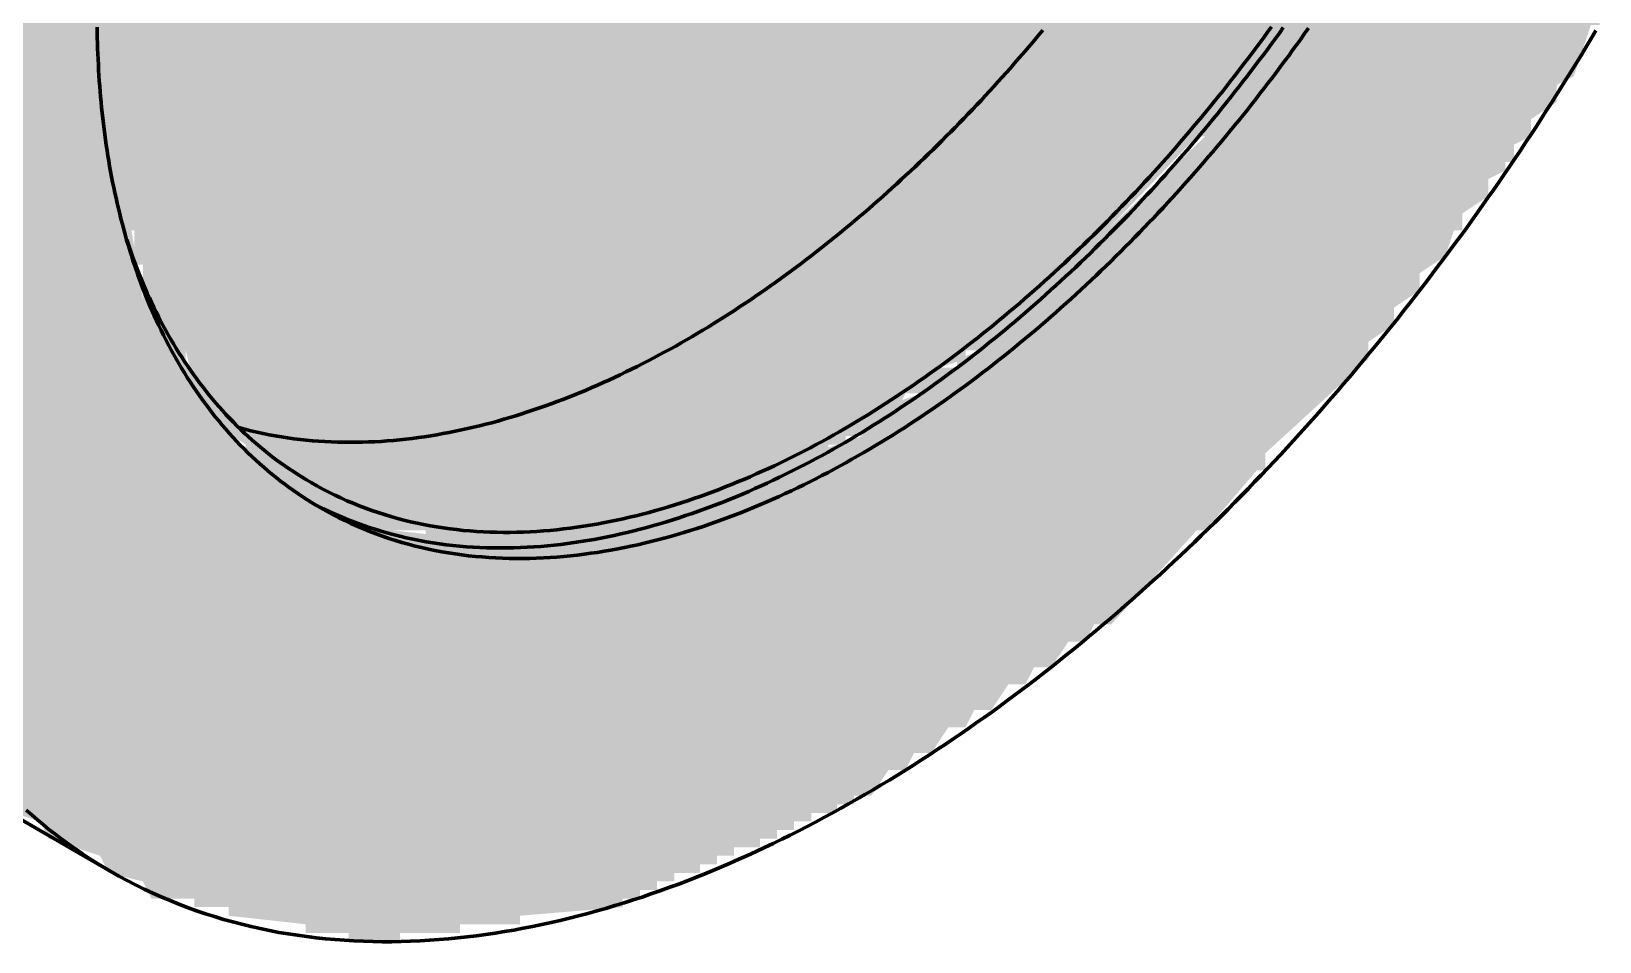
# Model space of a CAD drawing. Header units: millimetres. Extents: x 0 to 420, y 0 to 297.
# Drawn here: x 228.59 to 246.89, y 147.27 to 157.9 of the extents above; entities that cross this region are included whole.
import ezdxf

# ---------------------------------------------------------------- set-up
doc = ezdxf.new("R2010")
doc.units = ezdxf.units.MM
doc.layers.add('01-VISIBLE', color=7, linetype='CONTINUOUS', lineweight=70)
doc.layers.add('13-GRAFICA', color=30, linetype='CONTINUOUS', lineweight=18)

msp = doc.modelspace()

# ---------------------------------------------------------------- hatches: boundary and pattern name
at = {"layer": '13-GRAFICA', "true_color": 0x202020}
h = msp.add_hatch(color=7, dxfattribs=at)
h.dxf.hatch_style = 1
h.paths.add_polyline_path([(228.792, 148.475), (228.692, 148.675), (228.092, 148.875), (227.992, 149.075), (227.592, 149.175), (227.492, 149.375), (227.292, 149.375), (227.292, 149.475), (226.892, 149.575), (226.792, 149.775), (226.192, 149.975), (226.092, 150.175), (225.692, 150.275), (225.692, 150.375), (225.592, 150.375), (225.492, 150.575), (225.292, 150.575), (225.092, 150.875), (224.892, 150.875), (224.892, 150.975), (224.592, 151.075), (224.392, 151.375), (224.192, 151.375), (223.992, 151.675), (223.792, 151.675), (223.792, 151.875), (223.592, 151.975), (223.592, 152.175), (223.492, 152.175), (223.492, 152.375), (223.292, 152.475), (223.192, 152.875), (222.992, 152.975), (222.992, 153.175), (222.792, 153.275), (222.692, 153.675), (222.592, 153.675), (222.492, 153.975), (222.392, 153.975), (222.392, 154.375), (222.292, 154.375), (222.292, 154.775), (222.192, 154.775), (222.192, 155.275), (222.092, 155.275), (222.092, 155.675), (221.992, 155.675), (221.992, 156.075), (221.892, 156.075), (221.892, 156.475), (221.792, 156.475), (221.792, 156.875), (221.692, 156.875), (221.692, 160.375), (221.792, 160.375), (221.792, 160.875), (221.892, 160.875), (221.892, 161.375), (221.992, 161.375), (221.992, 161.875), (222.092, 161.875), (222.092, 162.475), (222.192, 162.475), (222.192, 162.975), (222.292, 162.975), (222.292, 163.475), (222.392, 163.475), (222.392, 164.075), (222.492, 164.075), (222.492, 164.375), (222.592, 164.375), (222.592, 164.575), (222.692, 164.575), (222.892, 165.475), (222.992, 165.475), (222.992, 165.675), (223.092, 165.675), (223.092, 165.975), (223.192, 165.975), (223.392, 166.875), (223.492, 166.875), (223.492, 167.075), (223.592, 167.075), (223.792, 167.975), (223.892, 167.975), (223.892, 168.175), (224.092, 168.275), (224.092, 168.475), (224.192, 168.475), (224.192, 168.675), (224.292, 168.675), (224.292, 168.875), (224.392, 168.875), (224.392, 169.075), (224.492, 169.075), (224.692, 169.675), (224.892, 169.775), (224.892, 169.975), (224.992, 169.975), (224.992, 170.175), (225.092, 170.175), (225.092, 170.375), (225.192, 170.375), (225.192, 170.575), (225.292, 170.575), (225.492, 171.175), (225.692, 171.275), (225.892, 171.875), (225.992, 171.875), (225.992, 171.975), (226.192, 172.075), (226.192, 172.275), (226.492, 172.475), (226.492, 172.675), (226.592, 172.675), (226.692, 172.975), (226.992, 173.175), (226.992, 173.375), (227.292, 173.575), (227.292, 173.775), (227.592, 173.975), (227.592, 174.175), (227.692, 174.175), (227.792, 174.475), (228.092, 174.675), (228.092, 174.875), (228.192, 174.875), (228.192, 174.975), (229.392, 176.109), (229.392, 159.475), (229.392, 156.775), (229.392, 148.275)])
at = {"layer": '13-GRAFICA', "true_color": 0xa5a8ac}
h = msp.add_hatch(color=7, dxfattribs=at)
h.dxf.hatch_style = 1
h.paths.add_polyline_path([(240.292, 174.375), (240.292, 174.475), (240.792, 174.475), (240.792, 174.575), (241.492, 174.575), (241.492, 174.675), (242.292, 174.675), (242.292, 174.775), (242.492, 174.775), (242.492, 174.675), (242.992, 174.675), (242.992, 174.575), (244.192, 174.375), (244.192, 174.275), (244.492, 174.175), (244.692, 173.875), (244.892, 173.875), (245.092, 173.575), (245.292, 173.575), (245.292, 173.475), (245.492, 173.375), (245.492, 173.175), (245.692, 173.075), (245.792, 172.675), (245.992, 172.575), (246.092, 172.175), (246.192, 172.175), (246.292, 171.875), (246.392, 171.875), (246.492, 171.175), (246.592, 171.175), (246.592, 170.775), (246.692, 170.775), (246.692, 170.375), (246.792, 170.375), (246.792, 169.975), (246.892, 169.975), (246.892, 166.975), (246.792, 166.975), (246.792, 166.375), (246.692, 166.375), (246.692, 165.875), (246.592, 165.875), (246.392, 164.375), (246.292, 164.375), (246.292, 164.175), (246.192, 164.175), (245.992, 163.275), (245.892, 163.275), (245.892, 163.075), (245.792, 163.075), (245.792, 162.775), (245.692, 162.775), (245.492, 161.875), (245.392, 161.875), (245.392, 161.675), (245.292, 161.675), (245.292, 161.475), (245.192, 161.475), (244.992, 160.875), (244.792, 160.775), (244.792, 160.575), (244.692, 160.575), (244.692, 160.375), (244.592, 160.375), (244.592, 160.175), (244.492, 160.175), (244.492, 159.975), (244.392, 159.975), (244.192, 159.375), (243.992, 159.275), (243.992, 159.075), (243.892, 159.075), (243.892, 158.875), (243.592, 158.675), (243.592, 158.475), (243.292, 158.275), (243.292, 158.075), (243.092, 157.975), (243.092, 157.775), (242.792, 157.575), (242.792, 157.375), (242.492, 157.175), (242.492, 156.975), (242.292, 156.875), (242.292, 156.675), (242.192, 156.675), (240.192, 154.58), (240.192, 163.075), (240.192, 163.375), (240.192, 174.375)])
h = msp.add_hatch(color=7, dxfattribs=at)
h.dxf.hatch_style = 1
h.paths.add_polyline_path([(232.292, 152.275), (232.092, 152.275), (231.992, 152.475), (231.792, 152.475), (231.592, 152.775), (231.392, 152.775), (231.292, 152.975), (231.092, 152.975), (231.092, 153.075), (230.792, 153.275), (230.692, 153.675), (230.492, 153.775), (230.392, 154.175), (230.192, 154.275), (230.192, 154.475), (230.092, 154.475), (229.992, 154.775), (229.892, 154.775), (229.892, 155.175), (229.792, 155.175), (229.792, 155.575), (229.692, 155.575), (229.692, 155.975), (229.592, 155.975), (229.592, 156.375), (229.492, 156.375), (229.492, 156.775), (229.392, 156.775), (229.392, 159.475), (229.492, 159.475), (229.492, 159.975), (229.592, 159.975), (229.592, 160.575), (229.692, 160.575), (229.892, 162.075), (229.992, 162.075), (230.192, 162.975), (230.292, 162.975), (230.292, 163.175), (230.392, 163.175), (230.392, 163.475), (230.492, 163.475), (230.692, 164.375), (230.792, 164.375), (230.792, 164.575), (230.892, 164.575), (230.892, 164.875), (230.992, 164.875), (230.992, 165.075), (231.092, 165.075), (231.292, 165.675), (231.492, 165.775), (231.492, 165.975), (231.592, 165.975), (231.592, 166.175), (231.692, 166.175), (231.692, 166.375), (231.792, 166.375), (231.792, 166.575), (231.892, 166.575), (232.092, 167.175), (232.292, 167.275), (232.392, 167.675), (232.492, 167.675), (232.592, 167.975), (232.892, 168.175), (232.892, 168.375), (233.192, 168.575), (233.192, 168.775), (233.392, 168.875), (233.392, 169.075), (233.692, 169.275), (233.692, 169.475), (233.992, 169.675), (233.992, 169.875), (234.092, 169.875), (236.392, 172.275), (236.592, 172.275), (236.692, 172.475), (236.892, 172.475), (236.892, 163.075), (236.892, 161.875), (236.892, 152.575), (236.792, 152.575), (236.792, 152.475), (236.592, 152.475), (236.592, 152.375), (236.292, 152.375), (236.292, 152.275), (236.092, 152.275), (236.092, 152.175), (235.792, 152.175), (235.792, 152.075), (234.992, 152.075), (234.992, 151.975), (233.692, 151.875), (233.692, 151.975), (233.192, 151.975), (233.192, 152.075), (232.792, 152.075), (232.792, 152.175), (232.292, 152.175)])
at = {"layer": '13-GRAFICA', "true_color": 0x202020}
h = msp.add_hatch(color=7, dxfattribs=at)
h.dxf.hatch_style = 1
h.paths.add_polyline_path([(242.192, 152.075), (241.192, 150.975), (240.992, 150.975), (240.892, 150.775), (240.692, 150.775), (240.492, 150.475), (240.292, 150.475), (240.192, 150.275), (239.992, 150.275), (239.792, 149.975), (239.592, 149.975), (239.492, 149.775), (239.292, 149.775), (239.092, 149.475), (238.892, 149.475), (238.792, 149.275), (238.592, 149.275), (238.392, 148.975), (238.192, 148.975), (238.192, 148.875), (237.992, 148.875), (237.992, 148.775), (237.692, 148.775), (237.692, 148.675), (237.492, 148.675), (237.492, 148.575), (237.292, 148.575), (237.292, 148.475), (237.092, 148.475), (237.092, 148.375), (236.792, 148.375), (236.792, 148.275), (236.592, 148.275), (236.592, 148.175), (236.392, 148.175), (236.392, 148.075), (236.092, 148.075), (236.092, 147.975), (235.892, 147.975), (235.892, 147.875), (235.692, 147.875), (235.692, 147.775), (235.492, 147.775), (235.492, 147.675), (234.292, 147.575), (234.292, 147.475), (233.592, 147.475), (233.592, 147.375), (232.892, 147.375), (232.892, 147.275), (232.292, 147.275), (232.292, 147.375), (231.792, 147.375), (231.792, 147.475), (230.892, 147.575), (230.892, 147.675), (230.492, 147.675), (230.492, 147.775), (229.992, 147.775), (229.892, 147.975), (229.492, 148.075), (229.392, 148.275), (229.392, 156.775), (229.492, 156.775), (229.492, 156.375), (229.592, 156.375), (229.592, 155.975), (229.692, 155.975), (229.892, 154.775), (229.992, 154.775), (229.992, 154.575), (230.192, 154.475), (230.192, 154.275), (230.392, 154.175), (230.392, 153.975), (230.492, 153.975), (230.492, 153.775), (230.692, 153.675), (230.792, 153.275), (230.892, 153.275), (231.092, 152.975), (231.292, 152.975), (231.392, 152.775), (231.592, 152.775), (231.792, 152.475), (231.992, 152.475), (232.092, 152.275), (232.292, 152.275), (232.292, 152.175), (232.792, 152.175), (232.792, 152.075), (233.692, 151.975), (233.692, 151.875), (234.992, 151.975), (234.992, 152.075), (235.792, 152.075), (235.792, 152.175), (236.092, 152.175), (236.092, 152.275), (236.292, 152.275), (236.292, 152.375), (236.592, 152.375), (236.592, 152.475), (236.792, 152.475), (236.792, 152.575), (236.992, 152.575), (236.992, 152.675), (237.192, 152.675), (237.192, 152.775), (237.492, 152.775), (237.492, 152.875), (237.692, 152.875), (237.692, 152.975), (238.292, 153.175), (238.492, 153.475), (238.692, 153.475), (238.692, 153.575), (238.992, 153.675), (239.192, 153.975), (239.392, 153.975), (239.392, 154.075), (239.692, 154.175), (239.892, 154.475), (240.092, 154.475), (240.092, 154.575), (242.292, 156.675), (242.292, 156.875), (242.492, 156.975), (242.492, 157.175), (242.792, 157.375), (242.792, 157.575), (243.092, 157.775), (243.092, 157.975), (243.292, 158.075), (243.292, 158.275), (243.392, 158.275), (243.392, 158.375), (243.592, 158.475), (243.592, 158.675), (243.892, 158.875), (243.992, 159.275), (244.192, 159.375), (244.192, 159.575), (244.292, 159.575), (244.292, 159.775), (244.392, 159.775), (244.392, 159.975), (244.492, 159.975), (244.492, 160.175), (244.592, 160.175), (244.792, 160.775), (244.992, 160.875), (244.992, 161.075), (245.092, 161.075), (245.092, 161.275), (245.192, 161.275), (245.192, 161.475), (245.292, 161.475), (245.292, 161.675), (245.392, 161.675), (245.392, 161.875), (245.492, 161.875), (245.492, 162.175), (245.592, 162.175), (245.792, 163.075), (245.892, 163.075), (245.892, 163.275), (245.992, 163.275), (246.192, 164.175), (246.292, 164.175), (246.292, 164.375), (246.392, 164.375), (246.392, 164.875), (246.492, 164.875), (246.492, 165.375), (246.592, 165.375), (246.592, 165.875), (246.692, 165.875), (246.692, 166.375), (246.792, 166.375), (246.792, 166.975), (246.892, 166.975), (246.892, 158.175), (246.892, 157.975), (246.792, 157.975), (246.592, 157.375), (246.392, 157.275), (246.392, 157.075), (246.092, 156.875), (246.092, 156.675), (245.892, 156.575), (245.892, 156.375), (245.792, 156.375), (245.792, 156.275), (245.592, 156.175), (245.592, 155.975), (245.292, 155.775), (245.292, 155.575), (245.192, 155.575), (245.092, 155.275), (244.792, 155.075), (244.792, 154.875), (244.492, 154.675), (244.492, 154.475), (244.192, 154.275), (244.192, 154.075), (242.992, 152.975), (242.992, 152.775), (242.892, 152.775), (242.292, 152.075)])
at = {"layer": '13-GRAFICA', "true_color": 0xa5a8ac}
h = msp.add_hatch(color=7, dxfattribs=at)
h.dxf.hatch_style = 1
h.paths.add_polyline_path([(240.092, 154.475), (239.892, 154.475), (239.692, 154.175), (239.492, 154.175), (239.492, 154.075), (239.192, 153.975), (238.992, 153.675), (238.792, 153.675), (238.692, 153.475), (238.492, 153.475), (238.292, 153.175), (238.092, 153.175), (238.092, 153.075), (237.892, 153.075), (237.892, 152.975), (237.692, 152.975), (237.692, 152.875), (237.492, 152.875), (237.492, 152.775), (237.192, 152.775), (237.192, 152.675), (236.992, 152.675), (236.992, 152.575), (236.892, 152.575), (236.892, 161.875), (237.092, 161.775), (237.092, 161.575), (237.292, 161.575), (237.292, 161.475), (237.592, 161.375), (237.592, 161.275), (238.292, 161.275), (238.292, 161.375), (238.492, 161.375), (238.492, 161.475), (238.692, 161.475), (238.692, 161.575), (238.892, 161.475), (238.892, 161.575), (239.392, 161.675), (239.392, 161.775), (239.792, 162.075), (239.792, 162.275), (239.992, 162.375), (240.092, 163.075), (240.192, 163.075), (240.192, 154.58)])

# ---------------------------------------------------------------- linework, layer by layer
at = {"layer": '01-VISIBLE'}
msp.add_line((225.274, 150.541), (229.516, 148.092), dxfattribs=at)
for points in [[(229.358, 157.95), (229.359, 157.887), (229.36, 157.824), (229.362, 157.761), (229.364, 157.699), (229.366, 157.636), (229.369, 157.573), (229.372, 157.51), (229.375, 157.447), (229.379, 157.385), (229.383, 157.322), (229.388, 157.259), (229.393, 157.197), (229.398, 157.134), (229.404, 157.071), (229.41, 157.009), (229.417, 156.946), (229.424, 156.884), (229.431, 156.821), (229.439, 156.759), (229.447, 156.696), (229.455, 156.634), (229.464, 156.572), (229.474, 156.51), (229.483, 156.448), (229.494, 156.386), (229.504, 156.324), (229.515, 156.262), (229.527, 156.2), (229.539, 156.138), (229.551, 156.077), (229.564, 156.015), (229.578, 155.954), (229.592, 155.892), (229.606, 155.831), (229.621, 155.77), (229.636, 155.709), (229.652, 155.648), (229.668, 155.587), (229.685, 155.527), (229.702, 155.466), (229.72, 155.406), (229.738, 155.346), (229.757, 155.286), (229.776, 155.226), (229.796, 155.166), (229.816, 155.107), (229.837, 155.047), (229.859, 154.988), (229.881, 154.929), (229.903, 154.871), (229.927, 154.812), (229.95, 154.754), (229.974, 154.696), (229.999, 154.638), (230.025, 154.581), (230.051, 154.523), (230.077, 154.466), (230.104, 154.41), (230.132, 154.353), (230.161, 154.297), (230.189, 154.241), (230.219, 154.186), (230.249, 154.131), (230.28, 154.076), (230.311, 154.021), (230.343, 153.967), (230.376, 153.914), (230.409, 153.86), (230.443, 153.807), (230.478, 153.755), (230.513, 153.703), (230.549, 153.651), (230.585, 153.6), (230.622, 153.549), (230.66, 153.499), (230.698, 153.449), (230.737, 153.399), (230.777, 153.351), (230.817, 153.302), (230.858, 153.255), (230.9, 153.207), (230.942, 153.161), (230.985, 153.115), (231.028, 153.069), (231.072, 153.025), (231.117, 152.98), (231.162, 152.937), (231.208, 152.894), (231.255, 152.852), (231.302, 152.81), (231.35, 152.769), (231.398, 152.729), (231.447, 152.689), (231.497, 152.65), (231.547, 152.612), (231.597, 152.575), (231.648, 152.539), (231.7, 152.503), (231.752, 152.468), (231.805, 152.433), (231.858, 152.4), (231.912, 152.367), (231.966, 152.335)], [(231.854, 152.631), (231.922, 152.593), (231.991, 152.556), (232.06, 152.52), (232.131, 152.485), (232.201, 152.452), (232.273, 152.42), (232.345, 152.39), (232.417, 152.36), (232.49, 152.332), (232.564, 152.306), (232.638, 152.281), (232.712, 152.257), (232.787, 152.235), (232.863, 152.213), (232.938, 152.194), (233.014, 152.175), (233.091, 152.158), (233.167, 152.142), (233.244, 152.128), (233.321, 152.114), (233.398, 152.103), (233.476, 152.092), (233.553, 152.082), (233.631, 152.074), (233.709, 152.067), (233.787, 152.062), (233.865, 152.057), (233.943, 152.054), (234.021, 152.051), (234.1, 152.05), (234.178, 152.05), (234.256, 152.052), (234.334, 152.054), (234.412, 152.057), (234.49, 152.062), (234.568, 152.067), (234.646, 152.074), (234.724, 152.081), (234.802, 152.09), (234.879, 152.099), (234.957, 152.11), (235.034, 152.121), (235.111, 152.134), (235.188, 152.147), (235.265, 152.161), (235.342, 152.176), (235.419, 152.192), (235.495, 152.209), (235.571, 152.226), (235.647, 152.245), (235.723, 152.264), (235.799, 152.284), (235.874, 152.305), (235.949, 152.326), (236.024, 152.348), (236.099, 152.371), (236.173, 152.395), (236.248, 152.42), (236.322, 152.445), (236.396, 152.471), (236.469, 152.497), (236.542, 152.524), (236.616, 152.552), (236.688, 152.58), (236.761, 152.609), (236.833, 152.639), (236.905, 152.669), (236.977, 152.7), (237.049, 152.732), (237.12, 152.764), (237.191, 152.796), (237.262, 152.829), (237.333, 152.863), (237.403, 152.897), (237.473, 152.932), (237.543, 152.967), (237.612, 153.003), (237.682, 153.039), (237.751, 153.076), (237.819, 153.113), (237.888, 153.151), (237.956, 153.189), (238.024, 153.228), (238.092, 153.267), (238.159, 153.307), (238.226, 153.347), (238.293, 153.387), (238.36, 153.428), (238.426, 153.469), (238.492, 153.511), (238.558, 153.553), (238.624, 153.596), (238.689, 153.639), (238.754, 153.682), (238.819, 153.726), (238.884, 153.77), (238.948, 153.814), (239.012, 153.859), (239.076, 153.904), (239.14, 153.95), (239.203, 153.996), (239.266, 154.042), (239.329, 154.089), (239.391, 154.136), (239.453, 154.183), (239.515, 154.231), (239.577, 154.279), (239.639, 154.327), (239.7, 154.375), (239.761, 154.424), (239.822, 154.474), (239.882, 154.523), (239.942, 154.573), (240.002, 154.623), (240.062, 154.674), (240.122, 154.724), (240.181, 154.775), (240.24, 154.827), (240.299, 154.878), (240.357, 154.93), (240.415, 154.983), (240.473, 155.035), (240.531, 155.088), (240.588, 155.141), (240.646, 155.194), (240.703, 155.247), (240.759, 155.301), (240.816, 155.355), (240.872, 155.41), (240.928, 155.464), (240.984, 155.519), (241.04, 155.574), (241.095, 155.629), (241.15, 155.685), (241.205, 155.741), (241.259, 155.797), (241.314, 155.853), (241.368, 155.909), (241.422, 155.966), (241.475, 156.023), (241.529, 156.08), (241.582, 156.137), (241.635, 156.195), (241.687, 156.253), (241.74, 156.311), (241.792, 156.369), (241.844, 156.428), (241.895, 156.486), (241.947, 156.545), (241.998, 156.604), (242.049, 156.664), (242.1, 156.723), (242.15, 156.783), (242.2, 156.843), (242.25, 156.903), (242.3, 156.963), (242.35, 157.024), (242.399, 157.084), (242.448, 157.145), (242.497, 157.206), (242.545, 157.268), (242.594, 157.329), (242.642, 157.391), (242.69, 157.453), (242.737, 157.515), (242.785, 157.577), (242.832, 157.639), (242.879, 157.702), (242.926, 157.764), (242.972, 157.827), (243.018, 157.89), (243.064, 157.954)], [(229.516, 148.092), (229.612, 148.038), (229.709, 147.985), (229.807, 147.935), (229.906, 147.886), (230.006, 147.839), (230.107, 147.794), (230.209, 147.751), (230.311, 147.71), (230.414, 147.67), (230.518, 147.633), (230.623, 147.598), (230.728, 147.564), (230.833, 147.532), (230.94, 147.502), (231.046, 147.475), (231.154, 147.448), (231.261, 147.424), (231.369, 147.402), (231.478, 147.381), (231.587, 147.363), (231.696, 147.346), (231.805, 147.331), (231.914, 147.318), (232.024, 147.306), (232.134, 147.296), (232.244, 147.288), (232.354, 147.282), (232.465, 147.277), (232.575, 147.274), (232.685, 147.272), (232.796, 147.272), (232.906, 147.274), (233.016, 147.277), (233.126, 147.282), (233.237, 147.288), (233.347, 147.296), (233.457, 147.305), (233.567, 147.316), (233.676, 147.328), (233.786, 147.341), (233.895, 147.356), (234.004, 147.372), (234.113, 147.39), (234.222, 147.408), (234.331, 147.428), (234.439, 147.45), (234.547, 147.472), (234.655, 147.496), (234.762, 147.521), (234.869, 147.546), (234.976, 147.574), (235.083, 147.602), (235.19, 147.631), (235.296, 147.661), (235.401, 147.693), (235.507, 147.725), (235.612, 147.759), (235.717, 147.793), (235.821, 147.829), (235.926, 147.865), (236.029, 147.903), (236.133, 147.941), (236.236, 147.98), (236.339, 148.02), (236.441, 148.061), (236.543, 148.103), (236.645, 148.146), (236.746, 148.189), (236.848, 148.234), (236.948, 148.279), (237.048, 148.325), (237.148, 148.372), (237.248, 148.419), (237.347, 148.468), (237.446, 148.517), (237.545, 148.566), (237.643, 148.617), (237.741, 148.668), (237.838, 148.72), (237.935, 148.773), (238.032, 148.826), (238.128, 148.88), (238.224, 148.934), (238.319, 148.99), (238.415, 149.045), (238.509, 149.102), (238.604, 149.159), (238.698, 149.217), (238.792, 149.275), (238.885, 149.334), (238.978, 149.393), (239.07, 149.453), (239.163, 149.514), (239.255, 149.575), (239.346, 149.637), (239.437, 149.699), (239.528, 149.762), (239.618, 149.825), (239.708, 149.889), (239.798, 149.953), (239.887, 150.018), (239.976, 150.083), (240.065, 150.149), (240.153, 150.215), (240.241, 150.282), (240.329, 150.349), (240.416, 150.417), (240.502, 150.485), (240.589, 150.554), (240.675, 150.623), (240.761, 150.692), (240.846, 150.762), (240.931, 150.833), (241.016, 150.903), (241.1, 150.975), (241.184, 151.046), (241.268, 151.118), (241.351, 151.191), (241.434, 151.264), (241.516, 151.337), (241.598, 151.41), (241.68, 151.484), (241.762, 151.559), (241.843, 151.634), (241.924, 151.709), (242.004, 151.784), (242.084, 151.86), (242.164, 151.936), (242.243, 152.013), (242.323, 152.09), (242.401, 152.167), (242.48, 152.245), (242.558, 152.323), (242.635, 152.402), (242.713, 152.48), (242.79, 152.559), (242.866, 152.639), (242.943, 152.718), (243.019, 152.798), (243.094, 152.879), (243.17, 152.959), (243.245, 153.04), (243.319, 153.122), (243.394, 153.203), (243.467, 153.285), (243.541, 153.367), (243.614, 153.45), (243.687, 153.533), (243.76, 153.616), (243.832, 153.699), (243.904, 153.783), (243.976, 153.867), (244.047, 153.951), (244.118, 154.036), (244.188, 154.121), (244.259, 154.206), (244.329, 154.291), (244.398, 154.377), (244.467, 154.463), (244.536, 154.549), (244.605, 154.635), (244.673, 154.722), (244.741, 154.809), (244.809, 154.896), (244.876, 154.984), (244.943, 155.072), (245.009, 155.16), (245.075, 155.248), (245.141, 155.336), (245.207, 155.425), (245.272, 155.514), (245.337, 155.603), (245.402, 155.693), (245.466, 155.783), (245.53, 155.873), (245.593, 155.963), (245.656, 156.053), (245.719, 156.144), (245.782, 156.235), (245.844, 156.326), (245.906, 156.418), (245.967, 156.509), (246.028, 156.601), (246.089, 156.693), (246.15, 156.785), (246.21, 156.878), (246.27, 156.971), (246.329, 157.064), (246.388, 157.157), (246.447, 157.25), (246.506, 157.344), (246.564, 157.438), (246.622, 157.532), (246.679, 157.626), (246.736, 157.72), (246.793, 157.815), (246.849, 157.91)], [(231.011, 153.273), (231.081, 153.254), (231.152, 153.236), (231.223, 153.22), (231.294, 153.204), (231.366, 153.19), (231.437, 153.176), (231.509, 153.164), (231.581, 153.153), (231.653, 153.143), (231.726, 153.134), (231.798, 153.127), (231.871, 153.12), (231.943, 153.114), (232.016, 153.11), (232.089, 153.106), (232.162, 153.104), (232.235, 153.102), (232.307, 153.102), (232.38, 153.102), (232.453, 153.103), (232.526, 153.106), (232.599, 153.109), (232.672, 153.113), (232.744, 153.118), (232.817, 153.124), (232.889, 153.131), (232.962, 153.139), (233.034, 153.148), (233.107, 153.157), (233.179, 153.167), (233.251, 153.178), (233.323, 153.19), (233.394, 153.203), (233.466, 153.216), (233.538, 153.231), (233.609, 153.246), (233.68, 153.261), (233.751, 153.278), (233.822, 153.295), (233.893, 153.313), (233.963, 153.331), (234.033, 153.35), (234.103, 153.37), (234.173, 153.391), (234.243, 153.412), (234.313, 153.434), (234.382, 153.456), (234.451, 153.479), (234.52, 153.503), (234.589, 153.527), (234.657, 153.552), (234.726, 153.577), (234.794, 153.603), (234.862, 153.629), (234.929, 153.656), (234.997, 153.684), (235.064, 153.712), (235.131, 153.741), (235.198, 153.77), (235.265, 153.799), (235.331, 153.829), (235.397, 153.86), (235.463, 153.891), (235.529, 153.923), (235.594, 153.955), (235.66, 153.987), (235.725, 154.02), (235.789, 154.053), (235.854, 154.087), (235.918, 154.121), (235.982, 154.156), (236.046, 154.191), (236.11, 154.226), (236.173, 154.262), (236.237, 154.299), (236.3, 154.335), (236.362, 154.372), (236.425, 154.41), (236.487, 154.447), (236.549, 154.486), (236.611, 154.524), (236.673, 154.563), (236.734, 154.602), (236.795, 154.642), (236.856, 154.682), (236.917, 154.722), (236.978, 154.763), (237.038, 154.804), (237.098, 154.845), (237.158, 154.887), (237.217, 154.929), (237.277, 154.971), (237.336, 155.013), (237.395, 155.056), (237.453, 155.1), (237.512, 155.143), (237.57, 155.187), (237.628, 155.231), (237.686, 155.275), (237.744, 155.32), (237.801, 155.365), (237.858, 155.41), (237.915, 155.456), (237.972, 155.501), (238.028, 155.547), (238.085, 155.594), (238.141, 155.64), (238.197, 155.687), (238.252, 155.734), (238.308, 155.782), (238.363, 155.829), (238.418, 155.877), (238.473, 155.925), (238.527, 155.973), (238.581, 156.022), (238.635, 156.071), (238.689, 156.12), (238.743, 156.169), (238.797, 156.219), (238.85, 156.268), (238.903, 156.318), (238.956, 156.369), (239.008, 156.419), (239.061, 156.47), (239.113, 156.521), (239.165, 156.572), (239.217, 156.623), (239.268, 156.675), (239.319, 156.726), (239.371, 156.778), (239.422, 156.83), (239.472, 156.883), (239.523, 156.935), (239.573, 156.988), (239.623, 157.041), (239.673, 157.094), (239.723, 157.147), (239.772, 157.201), (239.821, 157.255), (239.87, 157.309), (239.919, 157.363), (239.968, 157.417), (240.016, 157.471), (240.064, 157.526), (240.112, 157.581), (240.16, 157.636), (240.208, 157.691), (240.255, 157.747), (240.302, 157.802), (240.349, 157.858), (240.396, 157.914)], [(231.861, 152.398), (231.931, 152.362), (232.001, 152.326), (232.072, 152.292), (232.144, 152.259), (232.216, 152.228), (232.289, 152.198), (232.363, 152.169), (232.436, 152.141), (232.511, 152.115), (232.586, 152.091), (232.661, 152.067), (232.737, 152.045), (232.813, 152.024), (232.889, 152.005), (232.966, 151.987), (233.043, 151.97), (233.12, 151.955), (233.198, 151.941), (233.276, 151.928), (233.354, 151.916), (233.432, 151.906), (233.51, 151.897), (233.589, 151.889), (233.667, 151.883), (233.746, 151.877), (233.825, 151.873), (233.903, 151.87), (233.982, 151.868), (234.061, 151.868), (234.14, 151.868), (234.219, 151.87), (234.298, 151.872), (234.376, 151.876), (234.455, 151.881), (234.534, 151.887), (234.612, 151.894), (234.691, 151.901), (234.769, 151.91), (234.847, 151.92), (234.925, 151.931), (235.003, 151.943), (235.081, 151.955), (235.159, 151.969), (235.236, 151.983), (235.314, 151.999), (235.391, 152.015), (235.468, 152.032), (235.544, 152.05), (235.621, 152.068), (235.697, 152.088), (235.774, 152.108), (235.85, 152.129), (235.925, 152.151), (236.001, 152.174), (236.076, 152.197), (236.151, 152.221), (236.226, 152.246), (236.301, 152.271), (236.375, 152.297), (236.449, 152.324), (236.523, 152.351), (236.597, 152.379), (236.67, 152.408), (236.744, 152.437), (236.817, 152.467), (236.889, 152.498), (236.962, 152.529), (237.034, 152.561), (237.106, 152.593), (237.177, 152.626), (237.249, 152.659), (237.32, 152.693), (237.391, 152.728), (237.462, 152.763), (237.532, 152.798), (237.602, 152.834), (237.672, 152.871), (237.742, 152.908), (237.811, 152.945), (237.88, 152.983), (237.949, 153.022), (238.017, 153.061), (238.086, 153.1), (238.154, 153.14), (238.221, 153.18), (238.289, 153.221), (238.356, 153.262), (238.423, 153.304), (238.49, 153.346), (238.556, 153.388), (238.623, 153.431), (238.688, 153.474), (238.754, 153.518), (238.82, 153.562), (238.885, 153.606), (238.95, 153.651), (239.014, 153.696), (239.079, 153.742), (239.143, 153.788), (239.207, 153.834), (239.27, 153.88), (239.334, 153.927), (239.397, 153.975), (239.46, 154.022), (239.522, 154.07), (239.584, 154.118), (239.647, 154.167), (239.708, 154.216), (239.77, 154.265), (239.831, 154.315), (239.892, 154.365), (239.953, 154.415), (240.014, 154.465), (240.074, 154.516), (240.134, 154.567), (240.194, 154.619), (240.253, 154.67), (240.313, 154.722), (240.372, 154.774), (240.431, 154.827), (240.489, 154.88), (240.548, 154.933), (240.606, 154.986), (240.663, 155.04), (240.721, 155.093), (240.778, 155.148), (240.835, 155.202), (240.892, 155.257), (240.949, 155.311), (241.005, 155.367), (241.061, 155.422), (241.117, 155.478), (241.173, 155.534), (241.228, 155.59), (241.283, 155.646), (241.338, 155.703), (241.393, 155.759), (241.447, 155.816), (241.502, 155.874), (241.555, 155.931), (241.609, 155.989), (241.663, 156.047), (241.716, 156.105), (241.769, 156.164), (241.822, 156.222), (241.874, 156.281), (241.926, 156.34), (241.978, 156.399), (242.03, 156.459), (242.082, 156.518), (242.133, 156.578), (242.184, 156.638), (242.235, 156.699), (242.285, 156.759), (242.336, 156.82), (242.386, 156.881), (242.436, 156.942), (242.485, 157.003), (242.535, 157.064), (242.584, 157.126), (242.633, 157.188), (242.681, 157.25), (242.73, 157.312), (242.778, 157.375), (242.826, 157.437), (242.874, 157.5), (242.921, 157.563), (242.968, 157.626), (243.015, 157.689), (243.062, 157.753), (243.109, 157.816), (243.155, 157.88), (243.201, 157.944)], [(231.966, 152.335), (232.035, 152.296), (232.105, 152.259), (232.176, 152.222), (232.247, 152.187), (232.319, 152.153), (232.392, 152.121), (232.465, 152.09), (232.539, 152.06), (232.613, 152.032), (232.688, 152.005), (232.763, 151.98), (232.838, 151.955), (232.915, 151.932), (232.991, 151.911), (233.068, 151.891), (233.145, 151.872), (233.223, 151.855), (233.3, 151.839), (233.379, 151.824), (233.457, 151.81), (233.535, 151.798), (233.614, 151.787), (233.693, 151.778), (233.772, 151.77), (233.851, 151.763), (233.93, 151.757), (234.01, 151.752), (234.089, 151.749), (234.168, 151.746), (234.248, 151.745), (234.327, 151.745), (234.407, 151.747), (234.486, 151.749), (234.566, 151.752), (234.645, 151.757), (234.724, 151.762), (234.803, 151.769), (234.882, 151.777), (234.961, 151.785), (235.04, 151.795), (235.119, 151.806), (235.198, 151.817), (235.276, 151.83), (235.354, 151.843), (235.433, 151.858), (235.511, 151.873), (235.588, 151.889), (235.666, 151.906), (235.743, 151.924), (235.821, 151.943), (235.898, 151.962), (235.974, 151.983), (236.051, 152.004), (236.127, 152.026), (236.204, 152.048), (236.279, 152.072), (236.355, 152.096), (236.431, 152.12), (236.506, 152.146), (236.581, 152.172), (236.656, 152.199), (236.73, 152.227), (236.804, 152.255), (236.878, 152.284), (236.952, 152.313), (237.026, 152.344), (237.099, 152.374), (237.172, 152.406), (237.245, 152.438), (237.317, 152.47), (237.389, 152.503), (237.461, 152.537), (237.533, 152.571), (237.605, 152.606), (237.676, 152.641), (237.747, 152.677), (237.817, 152.713), (237.888, 152.75), (237.958, 152.788), (238.028, 152.826), (238.097, 152.864), (238.167, 152.903), (238.236, 152.942), (238.304, 152.982), (238.373, 153.022), (238.441, 153.063), (238.509, 153.104), (238.577, 153.145), (238.644, 153.187), (238.712, 153.23), (238.779, 153.272), (238.845, 153.316), (238.912, 153.359), (238.978, 153.403), (239.044, 153.448), (239.109, 153.492), (239.175, 153.538), (239.24, 153.583), (239.305, 153.629), (239.369, 153.675), (239.433, 153.722), (239.498, 153.769), (239.561, 153.817), (239.625, 153.864), (239.688, 153.912), (239.751, 153.961), (239.814, 154.009), (239.876, 154.059), (239.939, 154.108), (240.001, 154.158), (240.062, 154.208), (240.124, 154.258), (240.185, 154.309), (240.246, 154.36), (240.307, 154.411), (240.367, 154.463), (240.427, 154.514), (240.487, 154.567), (240.547, 154.619), (240.606, 154.672), (240.665, 154.725), (240.724, 154.778), (240.783, 154.832), (240.841, 154.885), (240.9, 154.94), (240.958, 154.994), (241.015, 155.049), (241.073, 155.104), (241.13, 155.159), (241.187, 155.214), (241.243, 155.27), (241.3, 155.326), (241.356, 155.382), (241.412, 155.438), (241.468, 155.495), (241.523, 155.552), (241.578, 155.609), (241.633, 155.666), (241.688, 155.724), (241.742, 155.782), (241.797, 155.84), (241.851, 155.898), (241.904, 155.957), (241.958, 156.016), (242.011, 156.075), (242.064, 156.134), (242.117, 156.193), (242.169, 156.253), (242.222, 156.313), (242.274, 156.373), (242.325, 156.433), (242.377, 156.493), (242.428, 156.554), (242.479, 156.615), (242.53, 156.676), (242.581, 156.737), (242.631, 156.799), (242.681, 156.86), (242.731, 156.922), (242.781, 156.984), (242.83, 157.047), (242.879, 157.109), (242.928, 157.172), (242.977, 157.235), (243.025, 157.298), (243.073, 157.361), (243.121, 157.424), (243.169, 157.488), (243.216, 157.551), (243.264, 157.615), (243.31, 157.679), (243.357, 157.744), (243.404, 157.808), (243.45, 157.873), (243.496, 157.938)], [(229.703, 155.464), (229.722, 155.407), (229.742, 155.349), (229.762, 155.292), (229.783, 155.235), (229.804, 155.178), (229.826, 155.122), (229.848, 155.065), (229.871, 155.009), (229.894, 154.953), (229.918, 154.897), (229.943, 154.842), (229.968, 154.787), (229.993, 154.732), (230.02, 154.677), (230.046, 154.623), (230.074, 154.568), (230.101, 154.515), (230.13, 154.461), (230.159, 154.408), (230.188, 154.355), (230.219, 154.302), (230.249, 154.25), (230.281, 154.198), (230.313, 154.146), (230.345, 154.095), (230.378, 154.044), (230.412, 153.994), (230.446, 153.944), (230.481, 153.894), (230.517, 153.845), (230.553, 153.797), (230.59, 153.748), (230.627, 153.701), (230.665, 153.653), (230.704, 153.606), (230.743, 153.56), (230.782, 153.514), (230.823, 153.469), (230.864, 153.424), (230.905, 153.38), (230.948, 153.337), (230.99, 153.294), (231.034, 153.251), (231.077, 153.209), (231.122, 153.168), (231.167, 153.127), (231.213, 153.088), (231.259, 153.048), (231.306, 153.01), (231.353, 152.972), (231.401, 152.934), (231.449, 152.898), (231.498, 152.862), (231.547, 152.827), (231.597, 152.792), (231.648, 152.759), (231.699, 152.726), (231.75, 152.693), (231.802, 152.662), (231.854, 152.631)], [(228.528, 148.809), (228.594, 148.751), (228.66, 148.694), (228.727, 148.638), (228.795, 148.583), (228.864, 148.529), (228.933, 148.477), (229.004, 148.425), (229.075, 148.374), (229.147, 148.324), (229.219, 148.276), (229.292, 148.228), (229.366, 148.182), (229.441, 148.136), (229.516, 148.092)]]:
    msp.add_lwpolyline(points, dxfattribs=at)

doc.saveas('drawing.dxf')
